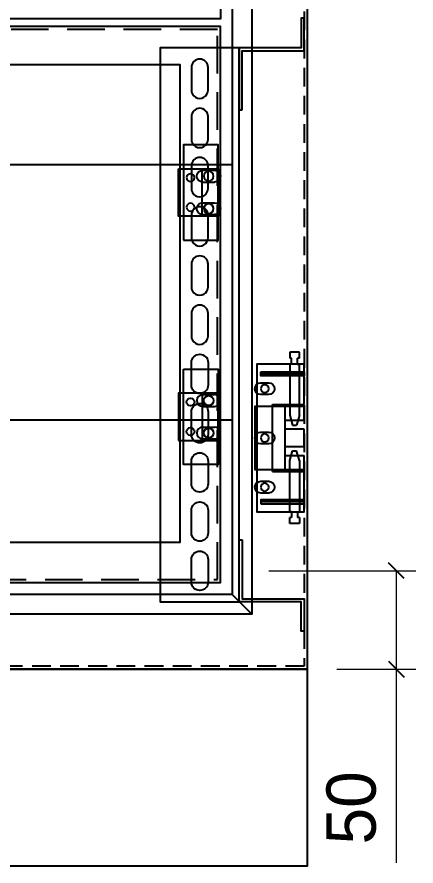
# Model space of a CAD drawing. Header units: millimetres. Extents: x 0 to 3953, y 0 to 2795.
# Drawn here: x 2761.4 to 2963.9, y 1488.6 to 1919.9 of the extents above; entities that cross this region are included whole.
import ezdxf

# ---------------------------------------------------------------- set-up
doc = ezdxf.new("R2010")
doc.units = ezdxf.units.MM
doc.linetypes.add('HIDDEN', pattern=[9.525, 6.35, -3.175])
doc.linetypes.add('HIDDEN2', pattern=[4.7625, 3.175, -1.5875])
doc.layers.add('CNC', color=7, linetype='Continuous')
doc.dimstyles.new('Dim-25', dxfattribs={"dimtxt": 25, "dimasz": 8, "dimexe": 10, "dimexo": 15, "dimgap": 10, "dimtad": 1, "dimdec": 0, "dimtxsty": 'Standard', "dimblk": 'OBLIQUE', "dimcen": 10, "dimclrd": 5, "dimclre": 5, "dimclrt": 3, "dimazin": 3, "dimtfac": 1, "dimtdec": 0, "dimtmove": 0, "dimatfit": 3, "dimldrblk": 'OBLIQUE', "dimlwd": 9, "dimlwe": 9})

# ---------------------------------------------------------------- blocks, each defined once
blk = doc.blocks.new('HL011-1-1')
at = {"color": 1}
for p, q in [((21.65, 81), (16.65, 81)), ((16.65, 81), (16.65, 78)), ((17.65, 78), (16.65, 78)), ((17.65, 75), (17.65, 78)), ((21.65, 78), (20.65, 78)), ((20.65, 75), (20.65, 78)), ((21.65, 78), (21.65, 81)), ((16.65, 75), (16.65, 49)), ((17.65, 75), (16.65, 75)), ((20.65, 75), (21.65, 75)), ((21.65, 49), (21.65, 75)), ((24, 70), (2, 70)), ((8, 54.5), (8, 20.5)), ((8, 54.5), (24, 54.5)), ((14.3, 53.5), (14.3, 21.5)), ((16.65, 49), (18.15, 44)), ((21.65, 49), (20.15, 44)), ((14.3, 46.5), (24, 46.5)), ((18.15, 44), (20.15, 44)), ((24, 42), (14.3, 42)), ((24, 33), (14.3, 33)), ((16.65, 26), (18.15, 31)), ((18.15, 31), (20.15, 31)), ((21.65, 26), (20.15, 31)), ((14.3, 28.5), (24, 28.5)), ((16.65, 0), (16.65, 26)), ((21.65, 26), (21.65, 0)), ((8, 20.5), (24, 20.5)), ((24, 5), (2, 5)), ((17.65, 0), (16.65, 0)), ((16.65, -6), (16.65, -3)), ((17.65, -3), (16.65, -3)), ((17.65, 0), (17.65, -3)), ((20.65, 0), (20.65, -3)), ((20.65, 0), (21.65, 0)), ((21.65, -3), (20.65, -3)), ((21.65, -3), (21.65, -6)), ((21.65, -6), (16.65, -6))]:
    blk.add_line(p, q, dxfattribs=at)
for points in [[(24, 20.5), (24, 0), (0, 0), (0, 75), (24, 75), (24, 54.5)], [(24, 28.5), (24, 21.5), (-1, 21.5), (-1, 53.5), (24, 53.5), (24, 46.5)], [(24, 42), (24, 33)]]:
    blk.add_lwpolyline(points, dxfattribs=at)
for points in [[(2, 71), (24, 71), (24, 69), (2, 69)], [(2, 4), (24, 4), (24, 6), (2, 6)]]:
    blk.add_lwpolyline(points, close=True, dxfattribs=at)
for centre in [(4, 62.5), (4, 37.5), (4, 12.5)]:
    blk.add_circle(centre, 2, dxfattribs=at)
blk = doc.blocks.new('ovan6x9')
at = {"color": 2}
for p, q in [((2, 6), (8, 6)), ((2, 0), (8, 0))]:
    blk.add_line(p, q, dxfattribs=at)
for centre, start, end in [((2, 3), 90, 270), ((8, 3), 270, 90)]:
    blk.add_arc(centre, 3, start, end, dxfattribs=at)
blk = doc.blocks.new('HL036-1-1')
at = {"color": 1}
blk.add_line((9.5, 36.25), (9.5, 12.25), dxfattribs=at)
for points in [[(0, 48.5), (17.5, 48.5), (17.5, 0), (0, 0)], [(-2.5, 12.25), (17.5, 12.25), (17.5, 36.25), (-2.5, 36.25)]]:
    blk.add_lwpolyline(points, close=True, dxfattribs=at)
for centre, radius in [((12.7, 32.5), 2.5), ((3.5, 31.75), 2), ((3.5, 16.75), 2), ((12.7, 16), 2.5)]:
    blk.add_circle(centre, radius, dxfattribs=at)
blk = doc.blocks.new('ovan8.5x20')
at = {"layer": 'CNC', "color": 2, "lineweight": -3}
for p, q in [((5.75, 4.25), (-5.75, 4.25)), ((-5.75, -4.25), (5.75, -4.25))]:
    blk.add_line(p, q, dxfattribs=at)
for centre, start, end in [((-5.75, 0), 90, 270), ((5.75, 0), 270, 90)]:
    blk.add_arc(centre, 4.25, start, end, dxfattribs=at)
blk = doc.blocks.new('*D33')
at = {"color": 0, "linetype": 'ByBlock', "lineweight": -2}
for p, q in [((2957.89, 1634.55), (2949.89, 1642.55)), ((2949.89, 1592.55), (2957.89, 1584.55))]:
    blk.add_line(p, q, dxfattribs=at)
at = {"color": 5, "lineweight": 9, "ltscale": 3, "transparency": 16777216}
for p, q in [((2889.14, 1638.55), (2963.89, 1638.55)), ((2953.89, 1638.55), (2953.89, 1588.55)), ((2923.64, 1588.55), (2963.89, 1588.55)), ((2953.89, 1588.55), (2953.89, 1490.22))]:
    blk.add_line(p, q, dxfattribs=at)
at = {"layer": 'Defpoints', "color": 0, "ltscale": 3, "transparency": 16777216}
for p in [(2874.14, 1638.55), (2953.89, 1638.55), (2908.64, 1588.55)]:
    blk.add_point(p, dxfattribs=at)
at = {"color": 3, "ltscale": 3, "transparency": 16777216, "insert": (2931.13, 1518.09), "char_height": 25, "attachment_point": 5, "rotation": 90}
blk.add_mtext('50', dxfattribs=at)
blk = doc.blocks.new('_Oblique')
at = {"color": 0, "linetype": 'ByBlock', "lineweight": -2}
blk.add_line((-0.5, -0.5), (0.5, 0.5), dxfattribs=at)

msp = doc.modelspace()

# ---------------------------------------------------------------- linework, layer by layer
at = {"ltscale": 3}
msp.add_line((2870.64, 1626.552), (2880.64, 1616.552), dxfattribs=at)
for points in [[(2358.64, 2538.552), (2908.64, 2538.552), (2908.64, 1588.552), (2358.64, 1588.552)], [(2386.64, 2480.552), (2880.64, 2480.552), (2880.64, 1616.552), (2386.64, 1616.552)], [(2396.64, 2470.552), (2870.64, 2470.552), (2870.64, 1626.552), (2396.64, 1626.552)], [(2396.64, 1845.05), (2870.64, 1845.05), (2870.64, 1715.05), (2396.64, 1715.05)], [(2358.64, 1588.552), (2908.64, 1588.552), (2908.64, 1488.552), (2358.64, 1488.552)]]:
    msp.add_lwpolyline(points, close=True, dxfattribs=at)
at = {"linetype": 'HIDDEN2', "ltscale": 3}
msp.add_lwpolyline([(2360.14, 2537.052), (2907.14, 2537.052), (2907.14, 1590.052), (2360.14, 1590.052)], close=True, dxfattribs=at)
at = {"color": 6, "ltscale": 3}
for points in [[(2402.64, 2464.552), (2864.64, 2464.552), (2864.64, 1919.052), (2402.64, 1919.052)], [(2402.64, 1632.552), (2864.64, 1632.552), (2864.64, 1915.052), (2402.64, 1915.052)]]:
    msp.add_lwpolyline(points, close=True, dxfattribs=at)
at = {"color": 8}
for points in [[(2875.64, 1872.802), (2875.64, 1902.802), (2907.14, 1902.802), (2907.14, 1919.302), (2905.64, 1919.302), (2905.64, 1904.302), (2874.14, 1904.302), (2874.14, 1872.802)], [(2875.64, 1654.302), (2875.64, 1624.302), (2907.14, 1624.302), (2907.14, 1607.802), (2905.64, 1607.802), (2905.64, 1622.802), (2874.14, 1622.802), (2874.14, 1654.302)]]:
    msp.add_lwpolyline(points, close=True, dxfattribs=at)
at = {"color": 6, "linetype": 'HIDDEN', "ltscale": 3}
msp.add_lwpolyline([(2404.14, 1634.052), (2863.14, 1634.052), (2863.14, 1913.552), (2404.14, 1913.552)], close=True, dxfattribs=at)
at = {"color": 8, "ltscale": 3}
msp.add_lwpolyline([(2874.14, 1904.302), (2834.14, 1904.302), (2834.14, 1622.802), (2874.14, 1622.802)], close=True, dxfattribs=at)
at = {"color": 3, "ltscale": 3}
msp.add_lwpolyline([(2423.14, 1653.052), (2844.14, 1653.052), (2844.14, 1895.552), (2423.14, 1895.552)], close=True, dxfattribs=at)
at = {"color": 2}
for points in [[(2889.14, 1734.052, -1), (2889.14, 1728.052), (2885.14, 1728.052, -1), (2885.14, 1734.052)], [(2889.14, 1709.052, -1), (2889.14, 1703.052), (2885.14, 1703.052, -1), (2885.14, 1709.052)], [(2889.14, 1684.052, -1), (2889.14, 1678.052), (2885.14, 1678.052, -1), (2885.14, 1684.052)]]:
    msp.add_lwpolyline(points, format="xyb", close=True, dxfattribs=at)

# ---------------------------------------------------------------- block references
at = {"color": 7, "xscale": -1, "rotation": 180}
for name, p in [('HL036-1-1', (2845.94, 1855.052)), ('ovan6x9', (2853.64, 1842.052)), ('ovan6x9', (2853.64, 1825.552)), ('HL011-1-1', (2883.14, 1743.552))]:
    msp.add_blockref(name, p, dxfattribs=at)
at = {"color": 7}
for name, p in [('HL036-1-1', (2845.94, 1692.552)), ('ovan6x9', (2853.64, 1722.052)), ('ovan6x9', (2853.64, 1705.552))]:
    msp.add_blockref(name, p, dxfattribs=at)
at = {"layer": 'CNC', "lineweight": -3, "rotation": 270}
for p in [(2854.14, 1888.552), (2854.14, 1863.552), (2854.14, 1838.552), (2854.14, 1813.552), (2854.14, 1788.552), (2854.14, 1763.552)]:
    msp.add_blockref('ovan8.5x20', p, dxfattribs=at)
at = {"layer": 'CNC', "lineweight": -3, "xscale": -1, "rotation": 270}
for p in [(2854.14, 1738.552), (2854.14, 1713.552), (2854.14, 1688.552), (2854.14, 1663.552), (2854.14, 1638.552)]:
    msp.add_blockref('ovan8.5x20', p, dxfattribs=at)

# ---------------------------------------------------------------- dimensions: what is measured, and where the dimension line sits
at = {"ltscale": 3}
dim = msp.add_linear_dim(base=(2953.894, 1638.552), p1=(2908.64, 1588.552), p2=(2874.14, 1638.552), angle=90, dimstyle='Dim-25', dxfattribs=at)
dim.commit()
dim.dimension.update_dxf_attribs({"geometry": '*D33', "text_midpoint": (2953.894, 1518.087), "dimtype": 160})

doc.saveas('drawing.dxf')
